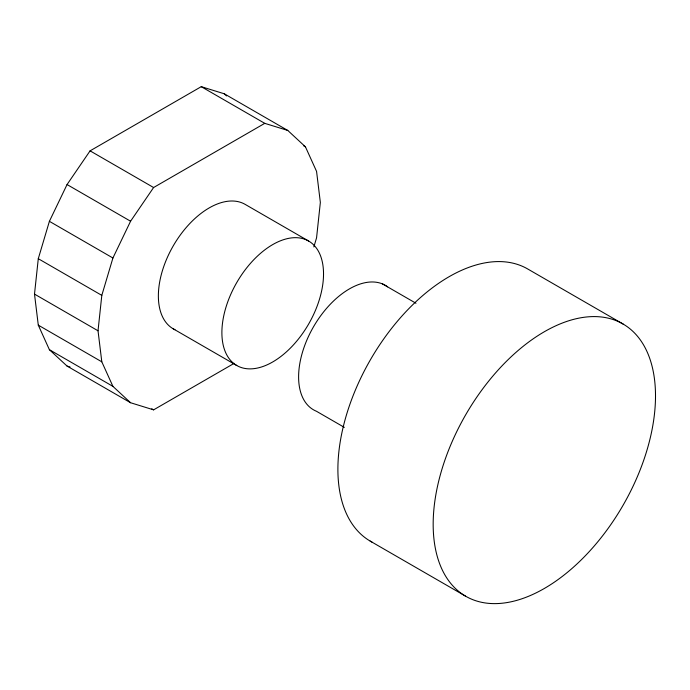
<?xml version="1.0" encoding="UTF-8"?>
<svg xmlns="http://www.w3.org/2000/svg" width="690" height="690" viewBox="0 0 690 690"><rect width="100%" height="100%" fill="white"/><g stroke="black" fill="none" stroke-linecap="round" stroke-linejoin="round"><path stroke-width="1.03" d="M234.195 363.328L153.603 409.851L130.583 402.744L67.059 366.071L49.395 349.692L38.286 325.145L34.5 294.104L38.286 258.698L49.395 221.326L67.059 184.549L90.079 150.851L201.247 86.673L224.267 93.78L287.79 130.453L305.454 146.841L316.563 171.387L320.35 202.42L316.563 237.834L313.855 246.925M130.583 402.744L112.918 386.365L101.81 361.819L98.023 330.786L101.81 295.372L112.918 258L130.583 221.223L153.603 187.525L264.762 123.346L287.79 130.453M67.059 366.071L70.061 367.002M623.217 324.11A157.208 90.761 -60 0 0 437.063 488.382A157.208 90.761 -60 0 0 572.735 567.81A157.208 90.761 -60 0 0 623.217 324.11L527.928 269.1A157.208 90.761 -60 0 0 369.84 360.775A157.208 90.761 -60 0 0 371.97 542.081M201.247 86.673L264.762 123.346M303.609 145.78L305.454 146.841M308.637 241.034A71.864 41.495 -60 0 0 223.62 316.425A71.864 41.495 -60 0 0 285.858 352.366A71.864 41.495 -60 0 0 308.637 241.034L245.114 204.361A71.864 41.495 -60 0 0 172.414 247.331A71.864 41.495 -60 0 0 174.993 329.751M382.441 283.901L415.966 303.255M90.079 150.851L153.603 187.525M67.059 184.549L130.583 221.223M49.395 221.326L112.918 258M344.345 427.369L316.408 411.24A71.864 41.495 -60 0 1 313.251 327.241A71.864 41.495 -60 0 1 387.608 286.807M173.25 328.837L236.773 365.51M38.286 258.698L101.81 295.372M34.5 294.104L98.023 330.786M38.286 325.145L101.81 361.819M49.395 349.692L112.918 386.365M151.766 408.791L153.603 409.851M370.176 541.081L465.465 596.091M224.267 93.78L226.57 95.919"/></g></svg>
